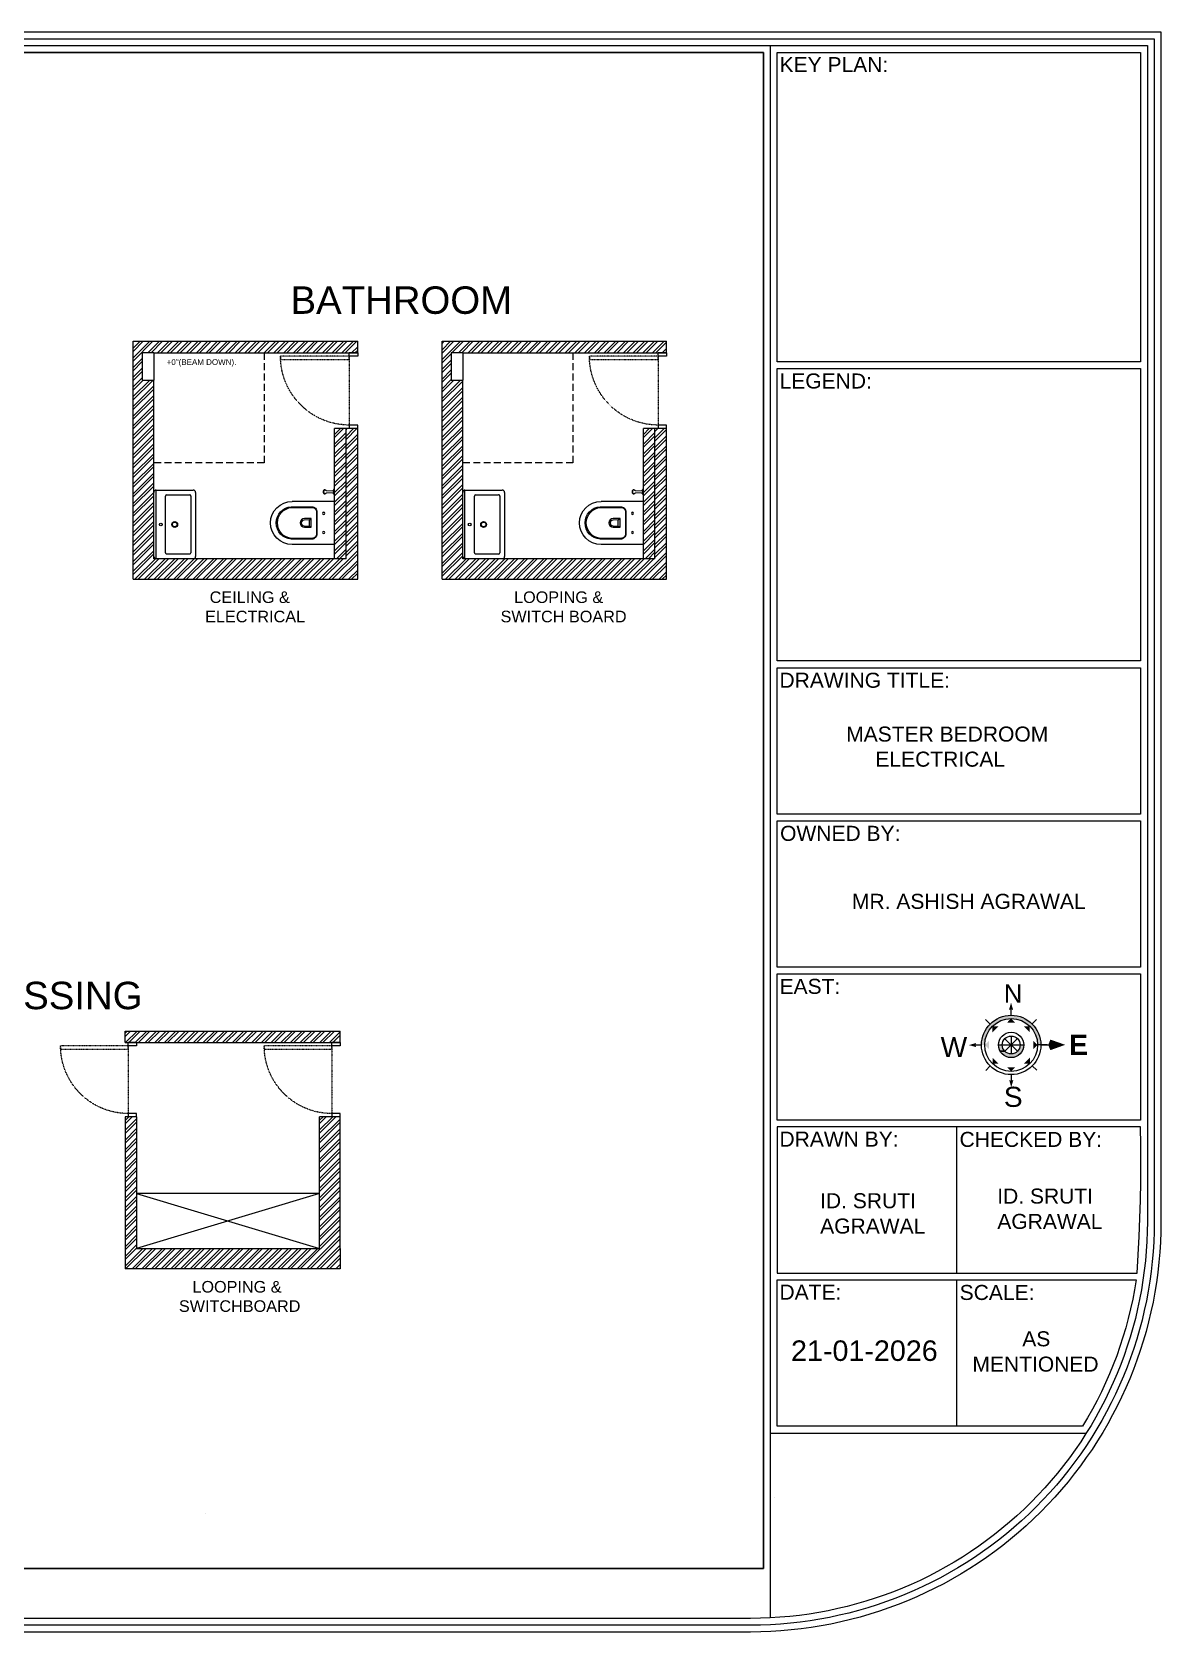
# Model space of a CAD drawing. Header units: inches. Extents: x 213 to 17763, y -4830 to 1802.
# Drawn here: x 4348 to 4841, y -2396 to -1697 of the extents above; entities that cross this region are included whole.
import ezdxf

# ---------------------------------------------------------------- set-up
doc = ezdxf.new("R2010")
doc.units = ezdxf.units.IN
doc.header["$MEASUREMENT"] = 0
for name, pattern in [('AUDIT_D_060311083008-3', [0]), ('Center23.23', [1.798, 1, -0.043, 0.712, -0.043]), ('DASHED2', [0.375, 0.25, -0.125]), ('HIDDEN', [0.375, 0.25, -0.125])]:
    doc.linetypes.add(name, pattern=pattern)
for name, color, linetype in [('.', 30, 'Continuous'), ('A-DOOR', 251, 'AUDIT_D_060311083008-3'), ('A-Door-Frame', 1, 'Continuous'), ('A-Door-Swing', 8, 'HIDDEN'), ('PDF2_0', 7, 'Continuous'), ('PDF2_MK. FURNITURE', 7, 'Continuous'), ('PDF2_MK. HATCH', 7, 'Continuous'), ('PDF2_Text', 1, 'Continuous'), ('PDF3_Text', 1, 'Continuous'), ('zas_Inferred_dashed_lines', 7, 'Continuous')]:
    doc.layers.add(name, color=color, linetype=linetype)
doc.layers.add('A- FURNITURE', color=8, linetype='Continuous', lineweight=9)
doc.layers.add('ROD', color=7, linetype='Continuous', lineweight=9)
doc.layers.add('PDF2_MK. KITCHEN ESSENTAILS', color=7, linetype='Continuous', true_color=0x767676)
doc.layers.add('PDF3_0', color=7, linetype='Continuous', true_color=0x929498)
doc.styles.add('PDF Arial', font='arial.ttf')
pattern_1 = [(45, (-1550.415, -5321.0912), (-2.1213203, 2.1213203), []), (45, (-1549.0007, -5321.0912), (-2.1213203, 2.1213203), [])]

# ---------------------------------------------------------------- blocks, each defined once
blk = doc.blocks.new('*U34')
at = {"layer": 'A-Door-Frame', "lineweight": 5}
for p, q in [((0, -100), (0, 0)), ((900, -100), (900, 0))]:
    blk.add_line(p, q, dxfattribs=at)
for points in [[(0, -100), (40, -100), (40, 0), (0, 0)], [(900, -100), (860, -100), (860, 0), (900, 0)]]:
    blk.add_lwpolyline(points, dxfattribs=at)
at = {"layer": 'A-Door-Swing', "linetype": 'DASHED2', "lineweight": 5}
blk.add_line((47, 0), (867, 0), dxfattribs=at)
blk.add_lwpolyline([(40, 0), (40, 820), (80, 820), (80, 0)], close=True, dxfattribs=at)
blk.add_arc((40, 0), 820, 360, 90, dxfattribs=at)
blk = doc.blocks.new('wb18.')
at = {"color": 0, "lineweight": 5}
for p, q in [((-13.85, 0), (13.85, 0)), ((-14.85, -1), (14.85, -1)), ((-14.85, -17.11), (-14.85, -1)), ((-12.795, -15.555), (-12.795, -5.555)), ((-12.295, -5.055), (12.295, -5.055)), ((12.795, -5.555), (12.795, -15.555)), ((14.85, -1), (14.85, -17.11)), ((13.85, -18.11), (-13.85, -18.11)), ((12.295, -16.055), (-12.295, -16.055))]:
    blk.add_line(p, q, dxfattribs=at)
for centre, radius in [((0, -3.027), 0.586), ((0, -9.055), 1.25), ((0, -9.055), 1)]:
    blk.add_circle(centre, radius, dxfattribs=at)
for centre, radius, start, end in [((13.85, -1), 1, 360, 90), ((-13.85, -1), 1, 90, 180), ((-12.295, -5.555), 0.5, 90, 180), ((12.295, -5.555), 0.5, 360, 90), ((-13.85, -17.11), 1, 180, 270), ((-12.295, -15.555), 0.5, 180, 270), ((12.295, -15.555), 0.5, 270, 0), ((13.85, -17.11), 1, 270, 0)]:
    blk.add_arc(centre, radius, start, end, dxfattribs=at)
blk = doc.blocks.new('wc4')
at = {"color": 0, "lineweight": 5}
for p, q in [((-7.08, 0), (-7.08, -13.97)), ((-7.08, 0), (7.08, 0)), ((7.08, 0), (7.08, -13.97)), ((-1.05, -8.29), (-1.43, -7.67)), ((1.05, -8.29), (1.43, -7.67))]:
    blk.add_line(p, q, dxfattribs=at)
for points in [[(5.33, -7.55, 0.414214), (3.58, -5.8), (-3.59, -5.8, 0.414214), (-5.34, -7.55), (-5.34, -14.24, 0.929975), (5.33, -14.24)], [(5.08, -7.43, 0.414214), (3.58, -5.93), (-3.59, -5.93, 0.414214), (-5.08, -7.43), (-5.08, -14.1, 0.928337), (5.08, -14.1)], [(-1.43, -9.93), (-1.43, -7.67), (1.43, -7.67), (1.43, -9.93, -1)], [(-0.93, -10.05), (-1.05, -8.29), (1.05, -8.29), (0.93, -10.05, -1)]]:
    blk.add_lwpolyline(points, format="xyb", close=True, dxfattribs=at)
for centre in [(-3.15, -3.62), (3.15, -3.62)]:
    blk.add_circle(centre, 0.366, dxfattribs=at)
blk.add_arc((0, -13.97), 7.09, 180, 0, dxfattribs=at)

msp = doc.modelspace()

# ---------------------------------------------------------------- hatches: boundary and pattern name
at = {"layer": '.', "lineweight": 5}
h = msp.add_hatch(dxfattribs=at)
h.set_pattern_fill('ANSI32', color=1, scale=8)
h.set_pattern_definition(pattern_1)
h.paths.add_polyline_path([(4401.09, -1867.2), (4401.09, -1849.17), (4396.09, -1849.17), (4396.09, -1837.17), (4401.09, -1837.17), (4490.21, -1837.17), (4490.21, -1832.09), (4392.09, -1832.09), (4392.09, -1936.17), (4490.21, -1936.17), (4490.21, -1870.27), (4485.13, -1870.27), (4485.13, -1927.17), (4401.09, -1927.17)])
h = msp.add_hatch(dxfattribs=at)
h.set_pattern_fill('ANSI32', color=1, scale=8)
h.set_pattern_definition(pattern_1)
h.paths.add_polyline_path([(4536.09, -1867.2), (4536.09, -1849.17), (4531.09, -1849.17), (4531.09, -1837.17), (4536.09, -1837.17), (4625.21, -1837.17), (4625.21, -1832.09), (4527.09, -1832.09), (4527.09, -1936.17), (4625.21, -1936.17), (4625.21, -1870.27), (4620.13, -1870.27), (4620.13, -1927.17), (4536.09, -1927.17)])
h = msp.add_hatch(dxfattribs=at)
h.set_pattern_fill('ANSI32', color=1, scale=8)
h.set_pattern_definition([(45, (-225.915, -5229.6718), (-2.1213203, 2.1213203), []), (45, (-224.5007, -5229.6718), (-2.1213203, 2.1213203), [])])
h.paths.add_polyline_path([(4485.13, -1870.27), (4480.13, -1870.27), (4480.13, -1927.17), (4485.13, -1927.17)])
h = msp.add_hatch(dxfattribs=at)
h.set_pattern_fill('ANSI32', color=1, scale=8)
h.set_pattern_definition([(45, (-90.915, -5229.6718), (-2.1213203, 2.1213203), []), (45, (-89.5007, -5229.6718), (-2.1213203, 2.1213203), [])])
h.paths.add_polyline_path([(4620.13, -1870.27), (4615.13, -1870.27), (4615.13, -1927.17), (4620.13, -1927.17)])
h = msp.add_hatch(dxfattribs=at)
h.set_pattern_fill('ANSI32', color=1, scale=8)
h.set_pattern_definition([(45, (764.0314, -3408.8075), (-2.1213203, 2.1213203), []), (45, (765.4456, -3408.8075), (-2.1213203, 2.1213203), [])])
h.paths.add_polyline_path([(4393.58, -2204.73), (4393.58, -2171.23), (4389.97, -2171.23), (4388.58, -2171.23), (4388.58, -2237.73), (4482.58, -2237.73), (4482.58, -2228.73), (4482.58, -2171.23), (4478.97, -2171.23), (4473.58, -2171.23), (4473.58, -2228.73), (4393.58, -2228.73)])
h.paths.add_polyline_path([(4482.58, -2133.73), (4388.58, -2133.73), (4388.58, -2138.73), (4482.58, -2138.73)])
at = {"layer": 'PDF2_0', "lineweight": 5, "transparency": 33554559}
h = msp.add_hatch(color=256, dxfattribs=at)
h.paths.add_polyline_path([(4764.25, -2139.83), (4766.09, -2141.67), (4766.09, -2137.98)])
h.paths.add_polyline_path([(4776.89, -2126.86), (4775.77, -2126.84), (4774.74, -2126.86), (4774.62, -2126.89), (4773.6, -2127.01), (4773.5, -2127.04), (4772.47, -2127.26), (4772.4, -2127.29), (4771.4, -2127.59), (4771.33, -2127.61), (4770.36, -2128.03), (4770.28, -2128.06), (4769.91, -2128.23), (4769.83, -2128.28), (4769.83, -2128.31), (4769.28, -2128.58), (4769.11, -2128.68), (4768.56, -2129.03), (4768.34, -2129.18), (4767.96, -2129.48), (4767.44, -2129.88), (4767.31, -2129.98), (4766.67, -2130.6), (4766.59, -2130.65), (4766.02, -2131.28), (4765.84, -2131.48), (4765.42, -2132.02), (4765.14, -2132.37), (4764.84, -2132.85), (4764.55, -2133.35), (4764.35, -2133.74), (4764.02, -2134.34), (4763.9, -2134.67), (4763.6, -2135.39), (4763.52, -2135.64), (4763.25, -2136.46), (4763.22, -2136.66), (4763.02, -2137.58), (4763, -2137.71), (4762.88, -2138.71), (4762.88, -2138.76), (4762.83, -2139.83), (4764.25, -2139.83), (4764.3, -2138.76), (4764.3, -2138.71), (4764.42, -2137.71), (4764.47, -2137.58), (4764.67, -2136.66), (4764.75, -2136.46), (4765.02, -2135.64), (4765.12, -2135.39), (4765.44, -2134.67), (4765.62, -2134.34), (4765.97, -2133.74), (4766.24, -2133.35), (4766.57, -2132.85), (4766.94, -2132.37), (4767.24, -2132.02), (4767.99, -2131.28), (4768.73, -2130.65), (4768.81, -2130.6), (4769.68, -2129.98), (4769.88, -2129.88), (4770.63, -2129.48), (4771.25, -2129.18), (4771.6, -2129.03), (4772.6, -2128.68), (4773.07, -2128.58), (4773.65, -2128.46), (4774.69, -2128.31), (4774.82, -2128.28), (4775.77, -2128.23), (4776.84, -2128.28), (4777.89, -2128.43), (4778.36, -2128.56), (4778.93, -2128.68), (4779.93, -2129.01), (4780.25, -2129.16), (4780.93, -2129.43), (4781.63, -2129.83), (4781.85, -2129.95), (4782.72, -2130.55), (4782.77, -2130.6), (4783.55, -2131.25), (4783.74, -2131.43), (4784.32, -2132), (4784.59, -2132.32), (4784.99, -2132.82), (4785.32, -2133.27), (4785.59, -2133.69), (4785.94, -2134.29), (4786.11, -2134.62), (4786.44, -2135.34), (4786.56, -2135.59), (4786.84, -2136.41), (4787.11, -2137.51), (4787.14, -2137.63), (4787.29, -2138.63), (4787.29, -2138.71), (4787.34, -2139.75), (4787.34, -2139.78), (4788.76, -2139.75), (4788.71, -2138.71), (4788.71, -2138.63), (4788.58, -2137.63), (4788.56, -2137.51), (4788.36, -2136.61), (4788.31, -2136.41), (4788.06, -2135.59), (4787.96, -2135.34), (4787.68, -2134.62), (4787.53, -2134.29), (4787.24, -2133.69), (4787.01, -2133.27), (4786.71, -2132.82), (4786.39, -2132.32), (4786.14, -2132), (4785.71, -2131.43), (4785.54, -2131.25), (4784.94, -2130.6), (4784.89, -2130.55), (4784.24, -2129.95), (4784.09, -2129.83), (4783.6, -2129.43), (4783.2, -2129.16), (4783, -2129.01), (4782.45, -2128.68), (4782.25, -2128.56), (4782.02, -2128.43), (4781.75, -2128.28), (4781.68, -2128.23), (4781.3, -2128.06), (4781.25, -2128.03), (4780.25, -2127.61), (4780.2, -2127.59), (4779.18, -2127.29), (4779.11, -2127.26), (4778.06, -2127.04), (4778.01, -2127.01), (4776.94, -2126.89)])
for points in [[(4775.77, -2124.09), (4776.69, -2124.54), (4775.74, -2121.3), (4774.82, -2124.54)], [(4760.08, -2139.83), (4760.53, -2138.91), (4757.31, -2139.85), (4760.56, -2140.75)], [(4781.33, -2139.78), (4779.71, -2139.78), (4779.66, -2140.4), (4779.63, -2140.5), (4779.53, -2141), (4779.43, -2141.22), (4779.28, -2141.57), (4779.08, -2141.9), (4778.98, -2142.1), (4778.58, -2142.55), (4778.58, -2142.57), (4778.11, -2142.97), (4777.79, -2143.17), (4777.59, -2143.29), (4777.01, -2143.52), (4776.41, -2143.67), (4775.92, -2143.72), (4775.79, -2143.72), (4775.19, -2143.67), (4774.59, -2143.52), (4774.02, -2143.29), (4773.85, -2143.19), (4773.5, -2142.97), (4773.02, -2142.57), (4772.62, -2142.1), (4772.52, -2141.92), (4772.3, -2141.57), (4772.15, -2141.25), (4772.08, -2141.02), (4771.93, -2140.43), (4771.88, -2139.8), (4770.26, -2139.8), (4770.28, -2140.43), (4770.31, -2140.53), (4770.41, -2141.02), (4770.43, -2141.25), (4770.55, -2141.57), (4770.68, -2141.92), (4770.75, -2142.1), (4771, -2142.57), (4771.25, -2142.97), (4771.4, -2143.19), (4771.5, -2143.29), (4771.7, -2143.52), (4771.83, -2143.67), (4771.88, -2143.72), (4772.4, -2144.19), (4772.42, -2144.19), (4773.02, -2144.59), (4773.02, -2144.62), (4773.67, -2144.91), (4773.7, -2144.91), (4774.34, -2145.14), (4774.37, -2145.16), (4775.07, -2145.29), (4775.09, -2145.29), (4775.82, -2145.34), (4776.49, -2145.29), (4776.54, -2145.29), (4777.21, -2145.16), (4777.24, -2145.14), (4777.89, -2144.91), (4777.94, -2144.91), (4778.56, -2144.62), (4778.58, -2144.59), (4779.16, -2144.19), (4779.18, -2144.19), (4779.71, -2143.72), (4779.73, -2143.72), (4779.76, -2143.67), (4779.88, -2143.52), (4780.1, -2143.29), (4780.2, -2143.17), (4780.33, -2142.97), (4780.6, -2142.57), (4780.6, -2142.55), (4780.93, -2141.9), (4781.03, -2141.57), (4781.15, -2141.22), (4781.2, -2141), (4781.3, -2140.5), (4781.3, -2140.4)], [(4799.4, -2139.73), (4792.92, -2137.43), (4792, -2139.75), (4792.92, -2142.07)], [(4775.84, -2155.51), (4774.92, -2155.04), (4775.84, -2158.28), (4776.76, -2155.04)]]:
    msp.add_hatch(color=256, dxfattribs=at).paths.add_polyline_path(points)

# ---------------------------------------------------------------- linework, layer by layer
at = {"lineweight": 5}
for p, q in [((4392.09, -1936.17), (4392.09, -1832.09)), ((4392.09, -1832.09), (4490.21, -1832.09)), ((4490.21, -1837.17), (4490.21, -1832.09)), ((4527.09, -1936.17), (4527.09, -1832.09)), ((4527.09, -1832.09), (4625.21, -1832.09)), ((4625.21, -1837.17), (4625.21, -1832.09)), ((4401.09, -1837.17), (4490.21, -1837.17)), ((4536.09, -1837.17), (4625.21, -1837.17)), ((4401.09, -1867.2), (4401.09, -1849.17)), ((4536.09, -1867.2), (4536.09, -1849.17)), ((4401.09, -1927.17), (4401.09, -1867.2)), ((4536.09, -1927.17), (4536.09, -1867.2)), ((4480.13, -1927.17), (4480.13, -1870.27)), ((4485.13, -1870.27), (4480.13, -1870.27)), ((4485.13, -1927.17), (4485.13, -1870.27)), ((4490.21, -1870.27), (4485.13, -1870.27)), ((4490.21, -1936.17), (4490.21, -1870.27)), ((4615.13, -1927.17), (4615.13, -1870.27)), ((4620.13, -1870.27), (4615.13, -1870.27)), ((4620.13, -1927.17), (4620.13, -1870.27)), ((4625.21, -1870.27), (4620.13, -1870.27)), ((4625.21, -1936.17), (4625.21, -1870.27)), ((4392.09, -1936.17), (4490.21, -1936.17)), ((4527.09, -1936.17), (4625.21, -1936.17)), ((4388.58, -2138.73), (4388.58, -2133.73)), ((4482.58, -2228.73), (4482.58, -2237.73))]:
    msp.add_line(p, q, dxfattribs=at)
at = {"linetype": 'DASHED2', "lineweight": 5}
for p, q in [((4396.09, -1837.17), (4396.09, -1849.17)), ((4401.09, -1837.17), (4396.09, -1837.17)), ((4401.09, -1837.17), (4401.09, -1849.17)), ((4531.09, -1837.17), (4531.09, -1849.17)), ((4536.09, -1837.17), (4531.09, -1837.17)), ((4536.09, -1837.17), (4536.09, -1849.17)), ((4401.09, -1849.17), (4396.09, -1849.17)), ((4536.09, -1849.17), (4531.09, -1849.17))]:
    msp.add_line(p, q, dxfattribs=at)
at = {"color": 254, "linetype": 'DASHED2', "lineweight": 5, "ltscale": 12}
for p, q in [((4449.28, -1837.17), (4449.28, -1885.22)), ((4584.28, -1837.17), (4584.28, -1885.22)), ((4449.28, -1885.22), (4401.09, -1885.22)), ((4584.28, -1885.22), (4536.09, -1885.22))]:
    msp.add_line(p, q, dxfattribs=at)
at = {"color": 254, "lineweight": 5}
for p, q in [((4393.58, -2204.73), (4473.58, -2228.73)), ((4473.58, -2204.73), (4393.58, -2228.73))]:
    msp.add_line(p, q, dxfattribs=at)
at = {"layer": 'PDF2_0', "lineweight": 5}
for points in [[(4661.87, -2396.5), (3854.5, -2396.5), (3854.5, -1696.82), (4841.27, -1696.82), (4841.27, -2217.1, -0.414214)], [(4806.98, -2306.49), (4673.54, -2306.49), (4673.54, -2242.56), (4830.4, -2242.56, -0.100864)]]:
    msp.add_lwpolyline(points, format="xyb", close=True, dxfattribs=at)
for points in [[(4661.87, -2393.53), (3857.47, -2393.53), (3857.47, -1699.79), (4838.3, -1699.79), (4838.3, -2217.1, -0.414214), (4661.87, -2393.53)], [(4661.87, -2390.54), (3860.46, -2390.54), (3860.46, -1702.78), (4835.31, -1702.78), (4835.31, -2217.1, -0.414214), (4661.87, -2390.54)]]:
    msp.add_lwpolyline(points, format="xyb", dxfattribs=at)
for points in [[(3863.45, -1705.77), (4667.55, -1705.77), (4667.55, -2368.72), (3863.45, -2368.72)], [(4673.54, -1705.77), (4832.32, -1705.77), (4832.32, -1841.02), (4673.54, -1841.02)], [(4673.54, -1844.01), (4832.32, -1844.01), (4832.32, -1971.87), (4673.54, -1971.87)], [(4673.54, -1974.86), (4832.32, -1974.86), (4832.32, -2038.8), (4673.54, -2038.8)], [(4673.54, -2041.79), (4832.32, -2041.79), (4832.32, -2105.72), (4673.54, -2105.72)], [(4673.54, -2108.71), (4832.32, -2108.71), (4832.32, -2172.64), (4673.54, -2172.64)], [(4832.32, -2175.63), (4673.54, -2175.63), (4673.54, -2239.56), (4830.82, -2239.56), (4831.34, -2231.59), (4831.74, -2223.61), (4832.07, -2215.6), (4832.32, -2207.62), (4832.44, -2199.62), (4832.49, -2191.62), (4832.44, -2183.64)]]:
    msp.add_lwpolyline(points, close=True, dxfattribs=at)
for points in [[(4775.77, -2126.84), (4775.77, -2124.09)], [(4766.59, -2130.65), (4764.65, -2128.71)], [(4784.94, -2130.6), (4786.89, -2128.66)], [(4762.83, -2139.83), (4760.08, -2139.83)], [(4770.26, -2139.8), (4771.88, -2139.8), (4779.71, -2139.78), (4781.33, -2139.78)], [(4778.56, -2137.01), (4773.02, -2142.57)], [(4778.58, -2142.57), (4773.02, -2137.04)], [(4775.79, -2135.86), (4775.79, -2143.72)], [(4788.76, -2139.75), (4787.34, -2139.78)], [(4791.5, -2139.75), (4788.76, -2139.75), (4792, -2139.75)], [(4773.02, -2142.57), (4771, -2142.57), (4773.02, -2142.57)], [(4766.64, -2148.98), (4764.72, -2150.92)], [(4775.82, -2152.77), (4775.84, -2155.51)], [(4784.99, -2148.95), (4786.94, -2150.87)], [(4751.95, -2175.63), (4751.95, -2239.56)], [(4751.95, -2242.56), (4751.95, -2306.49)], [(4670.54, -2309.48), (4808.65, -2309.48)]]:
    msp.add_lwpolyline(points, dxfattribs=at)
for centre, radius in [((4775.8, -2139.8), 12.97), ((4775.8, -2139.79), 11.56), ((4775.79, -2139.8), 5.54), ((4775.8, -2139.8), 3.92)]:
    msp.add_circle(centre, radius, dxfattribs=at)
for start, end in [(0, 1.759553279988484e-06), (269.9999982404467, 270)]:
    msp.add_arc((4661.85, -2217.09), 179.41, start, end, dxfattribs=at)
at = {"layer": 'PDF2_0', "lineweight": 5, "transparency": 33554559}
for points in [[(4767.61, -2131.65), (4767.61, -2134.27), (4770.23, -2131.65)], [(4775.77, -2128.23), (4773.92, -2130.1), (4777.61, -2130.08)], [(4783.94, -2131.6), (4781.33, -2131.62), (4783.94, -2134.22)], [(4787.34, -2139.78), (4785.49, -2137.93), (4785.49, -2141.62)], [(4767.64, -2147.98), (4770.26, -2147.98), (4767.64, -2145.36)], [(4783.99, -2147.93), (4783.97, -2145.34), (4781.38, -2147.96)], [(4775.82, -2151.35), (4777.66, -2149.5), (4773.97, -2149.5)]]:
    msp.add_solid(points, dxfattribs=at)
at = {"layer": 'PDF2_MK. FURNITURE', "lineweight": 5}
msp.add_lwpolyline([(4672.24, -2337.78), (4672.24, -2337.85)], dxfattribs=at)
at = {"layer": 'PDF2_MK. HATCH', "lineweight": 5}
msp.add_lwpolyline([(4670.54, -1702.78), (4670.54, -2390.32)], dxfattribs=at)
at = {"layer": 'PDF2_MK. KITCHEN ESSENTAILS', "lineweight": 5}
msp.add_lwpolyline([(3863.45, -2368.72), (4667.55, -2368.72), (4667.55, -1705.77), (3863.45, -1705.77)], close=True, dxfattribs=at)
at = {"layer": 'PDF3_0', "color": 254, "lineweight": 5}
for points in [[(4476.59, -1897.44, -0.144297), (4476.26, -1897.27, 0.095032), (4476.05, -1897.1, 0.130986), (4475.8, -1897.03, 0.130986), (4475.53, -1897.09, 0.106533), (4475.3, -1897.29, 0.083894), (4475.17, -1897.57, 0.072753), (4475.12, -1897.91, 0.072753), (4475.16, -1898.27, 0.083894), (4475.3, -1898.54, 0.106533), (4475.55, -1898.74, 0.130986), (4475.8, -1898.8, 0.130986), (4476.05, -1898.74, 0.095032), (4476.25, -1898.56, -0.144297), (4476.6, -1898.4), (4479.71, -1898.23)], [(4479.71, -1897.05), (4479.71, -1898.75, 0.257222), (4480.13, -1899.17), (4480.13, -1896.62)], [(4611.59, -1897.44, -0.144297), (4611.26, -1897.27, 0.095032), (4611.05, -1897.1, 0.130986), (4610.8, -1897.03, 0.130986), (4610.53, -1897.09, 0.106533), (4610.3, -1897.29, 0.083894), (4610.17, -1897.57, 0.072753), (4610.12, -1897.91, 0.072753), (4610.16, -1898.27, 0.083894), (4610.3, -1898.54, 0.106533), (4610.55, -1898.74, 0.130986), (4610.8, -1898.8, 0.130986), (4611.05, -1898.74, 0.095032), (4611.25, -1898.56, -0.144297), (4611.6, -1898.4), (4614.71, -1898.23)], [(4614.71, -1897.05), (4614.71, -1898.75, 0.257222), (4615.13, -1899.17), (4615.13, -1896.62)]]:
    msp.add_lwpolyline(points, format="xyb", dxfattribs=at)
for points in [[(4479.71, -1897.58), (4476.6, -1897.42)], [(4614.71, -1897.58), (4611.6, -1897.42)]]:
    msp.add_lwpolyline(points, dxfattribs=at)
for centre, radius, start, end in [((4476.48, -1897.91), 1.19, 144.47572, 215.52428), ((4479.68, -1897.7), 0.453, 88.23672, 161.46056), ((4479.68, -1898.13), 0.453, 198.53944, 271.76328), ((4480.29, -1897.24), 0.619, 106.14992, 163.85008), ((4611.48, -1897.91), 1.19, 144.47572, 215.52428), ((4614.68, -1897.7), 0.453, 88.23672, 161.46056), ((4614.68, -1898.13), 0.453, 198.53944, 271.76328), ((4615.29, -1897.24), 0.619, 106.14992, 163.85008)]:
    msp.add_arc(centre, radius, start, end, dxfattribs=at)
at = {"layer": 'PDF3_0', "color": 7, "lineweight": 5}
msp.add_arc((4423.76, -2218.16), 126.67, 269.9999995148019, 270, dxfattribs=at)
at = {"layer": 'ROD', "lineweight": 5}
for p, q in [((4388.58, -2133.73), (4482.58, -2133.73)), ((4482.58, -2138.73), (4482.58, -2133.73)), ((4388.58, -2138.73), (4482.58, -2138.73)), ((4388.58, -2171.23), (4388.58, -2237.73)), ((4393.58, -2171.23), (4393.58, -2228.73)), ((4473.58, -2228.73), (4473.58, -2171.23)), ((4482.58, -2228.73), (4482.58, -2171.23)), ((4482.58, -2237.73), (4388.58, -2237.73))]:
    msp.add_line(p, q, dxfattribs=at)
at = {"layer": 'ROD', "color": 254, "lineweight": 5}
for p, q in [((4473.58, -2204.73), (4393.58, -2204.73)), ((4473.58, -2228.73), (4473.58, -2204.73))]:
    msp.add_line(p, q, dxfattribs=at)
at = {"layer": 'ROD', "color": 250, "lineweight": 5}
for p, q in [((4393.58, -2204.73), (4393.58, -2228.73)), ((4393.58, -2228.73), (4473.58, -2228.73))]:
    msp.add_line(p, q, dxfattribs=at)
at = {"layer": 'ROD', "lineweight": 5}
for points in [[(4393.58, -2171.23), (4388.58, -2171.23)], [(4482.58, -2171.23), (4473.58, -2171.23)]]:
    msp.add_lwpolyline(points, dxfattribs=at)
at = {"layer": 'zas_Inferred_dashed_lines', "color": 0, "linetype": 'Center23.23', "lineweight": 5, "ltscale": 117.984186}
for p, q in [((4485.13, -1927.17), (4401.09, -1927.17)), ((4620.13, -1927.17), (4536.09, -1927.17))]:
    msp.add_line(p, q, dxfattribs=at)

# ---------------------------------------------------------------- block references
at = {"layer": 'A- FURNITURE', "color": 254, "lineweight": 5}
for name, p, xscale, yscale, zscale, rotation in [('wb18.', (4401.09, -1912.17), 1.010101010101045, 1.010101010101045, 1.010101010101045, 90.00153061048195), ('wc4', (4480.13, -1911.51), -1.329534662868032, 1.329534662868033, 1.329534662868033, 270.0015306104823), ('wb18.', (4536.09, -1912.17), 1.010101010101045, 1.010101010101045, 1.010101010101045, 90.00153061048195), ('wc4', (4615.13, -1911.51), -1.329534662868032, 1.329534662868033, 1.329534662868033, 270.0015306104823)]:
    msp.add_blockref(name, p, dxfattribs=dict(at, xscale=xscale, yscale=yscale, zscale=zscale, rotation=rotation))
at = {"layer": 'A-DOOR', "lineweight": 5, "rotation": 90}
for p, xscale, yscale, zscale in [((4486.55, -1837.17), -0.03666666666666651, 0.03666666666666651, 0.03666666666666651), ((4621.55, -1837.17), -0.03666666666666651, 0.03666666666666651, 0.03666666666666651), ((4389.97, -2138.73), -0.03611111111109516, 0.03611111111109516, 0.03611111111109516), ((4478.97, -2138.73), -0.03611111111109516, 0.03611111111109516, 0.03611111111109516)]:
    msp.add_blockref('*U34', p, dxfattribs=dict(at, xscale=xscale, yscale=yscale, zscale=zscale))

# ---------------------------------------------------------------- texts
at = {"layer": 'PDF2_Text', "color": 7, "lineweight": 5, "attachment_point": 7, "style": 'PDF Arial'}
for s, insert, char_height in [('KEY PLAN:', (4674.58, -1714.38), 6.579), ('LEGEND:', (4674.58, -1852.82), 6.579), ('DRAWING TITLE:', (4674.53, -1983.68), 6.5786), ('MASTER BEDROOM\\P     ELECTRICAL  ', (4703.69, -2018.19), 6.5786), ('OWNED BY:', (4674.81, -2050.63), 6.579), ('MR. ASHISH AGRAWAL', (4706.22, -2080.37), 6.5786), ('EAST:', (4674.56, -2117.55), 6.579), ('DRAWN BY:', (4674.53, -2184.24), 6.579), ('CHECKED BY:', (4753.23, -2184.47), 6.5786), ('ID. SRUTI', (4769.71, -2209.26), 6.579), ('ID. SRUTI', (4692.29, -2211.28), 6.579), ('AGRAWAL', (4692.32, -2222.36), 6.579), ('AGRAWAL', (4769.74, -2220.34), 6.579), ('DATE:', (4674.53, -2251.16), 6.579), ('SCALE:', (4753.28, -2251.4), 6.579), ('AS', (4780.65, -2271.67), 6.579), ('21-01-2026', (4679.59, -2278.09), 8.971), ('MENTIONED', (4758.86, -2282.74), 6.579)]:
    msp.add_mtext(s, dxfattribs=dict(at, insert=insert, char_height=char_height))
for s, insert, char_height, rotation in [('N', (4772.6, -2121.31), 8, 0.1759), ('W', (4744.99, -2145.11), 8.8, 0.12089), ('{\\fArial|b1|i0|c0|p34;\\C240;\\c2367469;E}', (4801.17, -2144.16), 8.8009, 0.1759), ('S', (4772.6, -2167.01), 8.8, 0.1759)]:
    msp.add_mtext(s, dxfattribs=dict(at, insert=insert, char_height=char_height, rotation=rotation))
at = {"layer": 'PDF3_Text', "lineweight": 5, "style": 'PDF Arial'}
for s, width, gutter_width, heights, insert, char_height, attachment_point in [('BATHROOM', 114.7518, 49.21, [0], (4460.84, -1820.24), 12, 7), ('+0"(BEAM DOWN).', 36.0927, 949.34, [2.27], (4437.18, -1843.17), 2.4999, 9), ('    CEILING &\\P   ELECTRICAL', 114.7518, 49.21, [0], (4417.65, -1955.04), 5.0688, 7), ('   LOOPING &\\PSWITCH BOARD', 114.7518, 49.21, [0], (4552.65, -1955.04), 5.0688, 7), ('DRESSING', 114.7518, 49.21, [0], (4308.63, -2124.32), 12, 7), ('   LOOPING & \\PSWITCHBOARD', 114.7518, 49.21, [0], (4412.08, -2256.59), 5.0688, 7)]:
    msp.add_mtext_dynamic_manual_height_columns(s, width=width, gutter_width=gutter_width, heights=heights, dxfattribs=dict(at, insert=insert, char_height=char_height, attachment_point=attachment_point))

doc.saveas('drawing.dxf')
